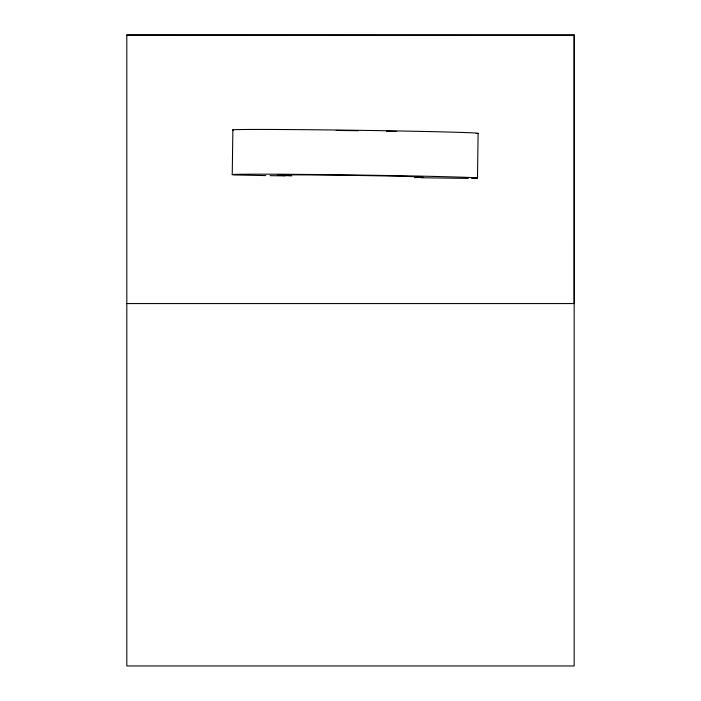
<?xml version="1.0" encoding="UTF-8"?>
<svg xmlns="http://www.w3.org/2000/svg" width="701" height="701" viewBox="0 0 701 701"><rect width="100%" height="100%" fill="white"/><g stroke="black" fill="none" stroke-linecap="round" stroke-linejoin="round"><path stroke-width="1.05" d="M232.241 174.558L232.872 129.834M477.486 178.133L478.108 133.4M414.554 177.66L421.003 177.335A72.886 0.797 0.8 0 0 339.783 175.224A72.886 0.797 0.8 0 0 287.76 175.697L291.739 175.916M574.172 35.05L574.172 665.95L126.811 665.95L126.811 35.05L574.172 35.05L574.189 303.568L126.828 303.568M574.189 35.155L126.811 35.05M265.732 175.601L234.66 174.943A122.824 1.349 0.8 0 1 361.681 175.101A122.824 1.349 0.8 0 1 471.545 178.396M270.051 175.662L285.167 175.872M421.012 177.747L468.338 178.396M233.547 130.079A122.824 1.349 0.8 0 1 359.613 130.333A122.824 1.349 0.8 0 1 476.172 133.549M336.217 130.439A72.886 0.797 0.8 0 1 358.369 130.736M386.488 131.227A72.886 0.797 0.8 0 1 396.661 131.446"/></g></svg>
